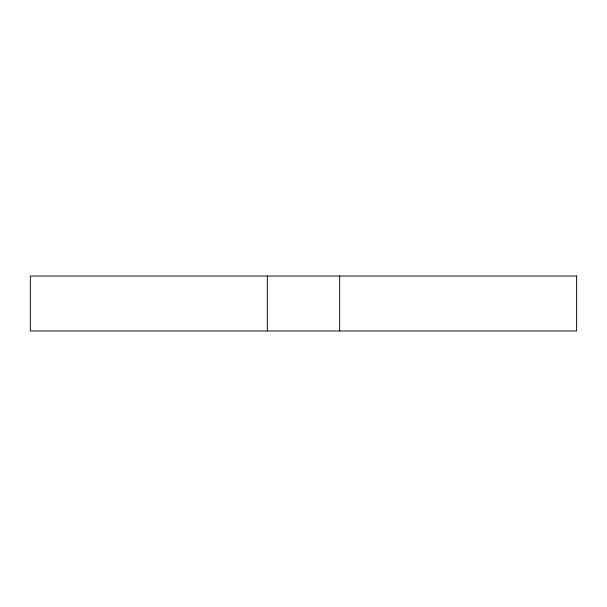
<?xml version="1.0" encoding="UTF-8"?>
<svg xmlns="http://www.w3.org/2000/svg" width="607" height="607" viewBox="0 0 607 607"><rect width="100%" height="100%" fill="white"/><g stroke="black" fill="none" stroke-linecap="round" stroke-linejoin="round"><path stroke-width="0.91" d="M339.677 276.033L339.677 330.967M267.323 276.033L267.323 330.967M576.65 276.033L30.35 276.033L30.35 330.967L576.65 330.967L576.65 276.033"/></g></svg>
